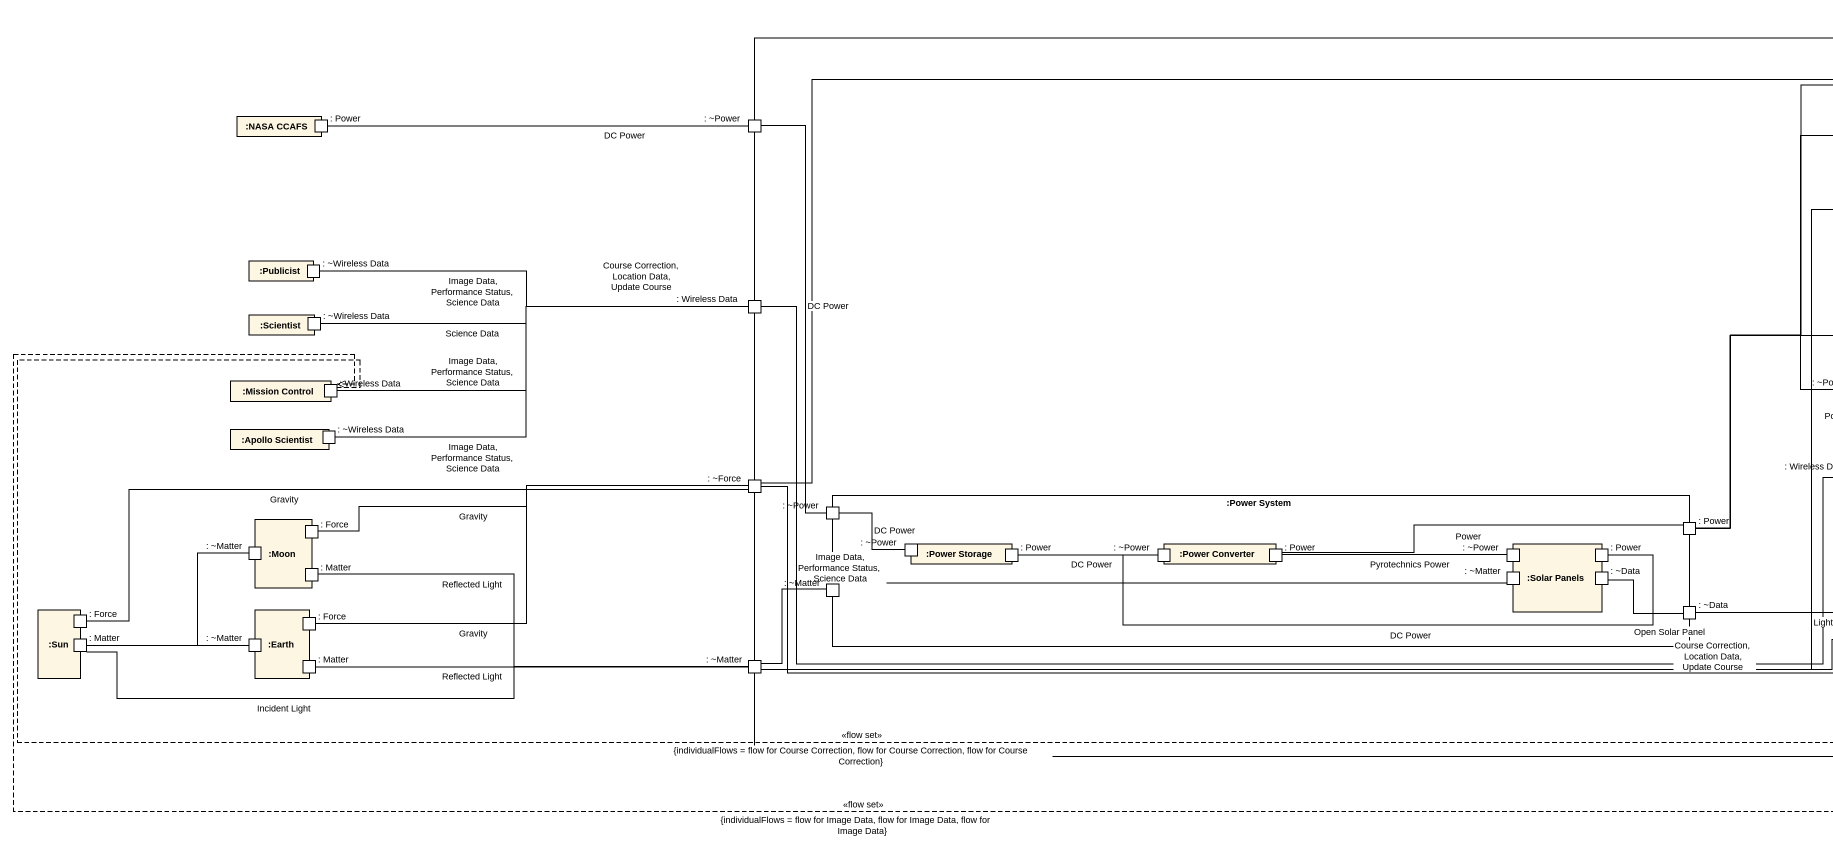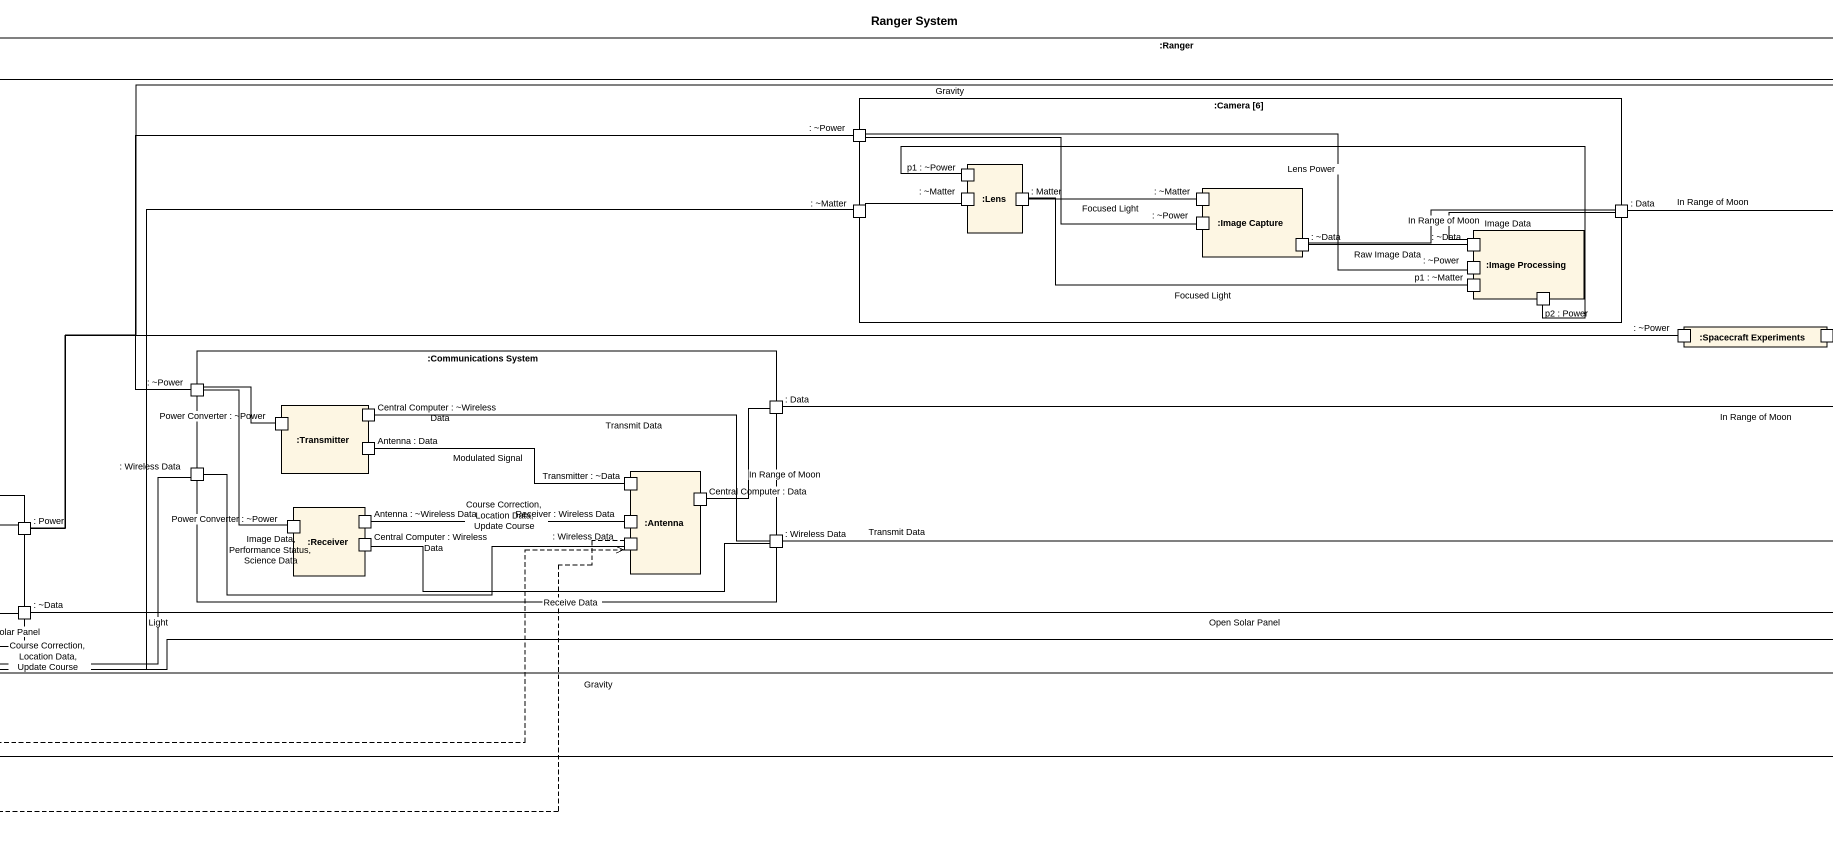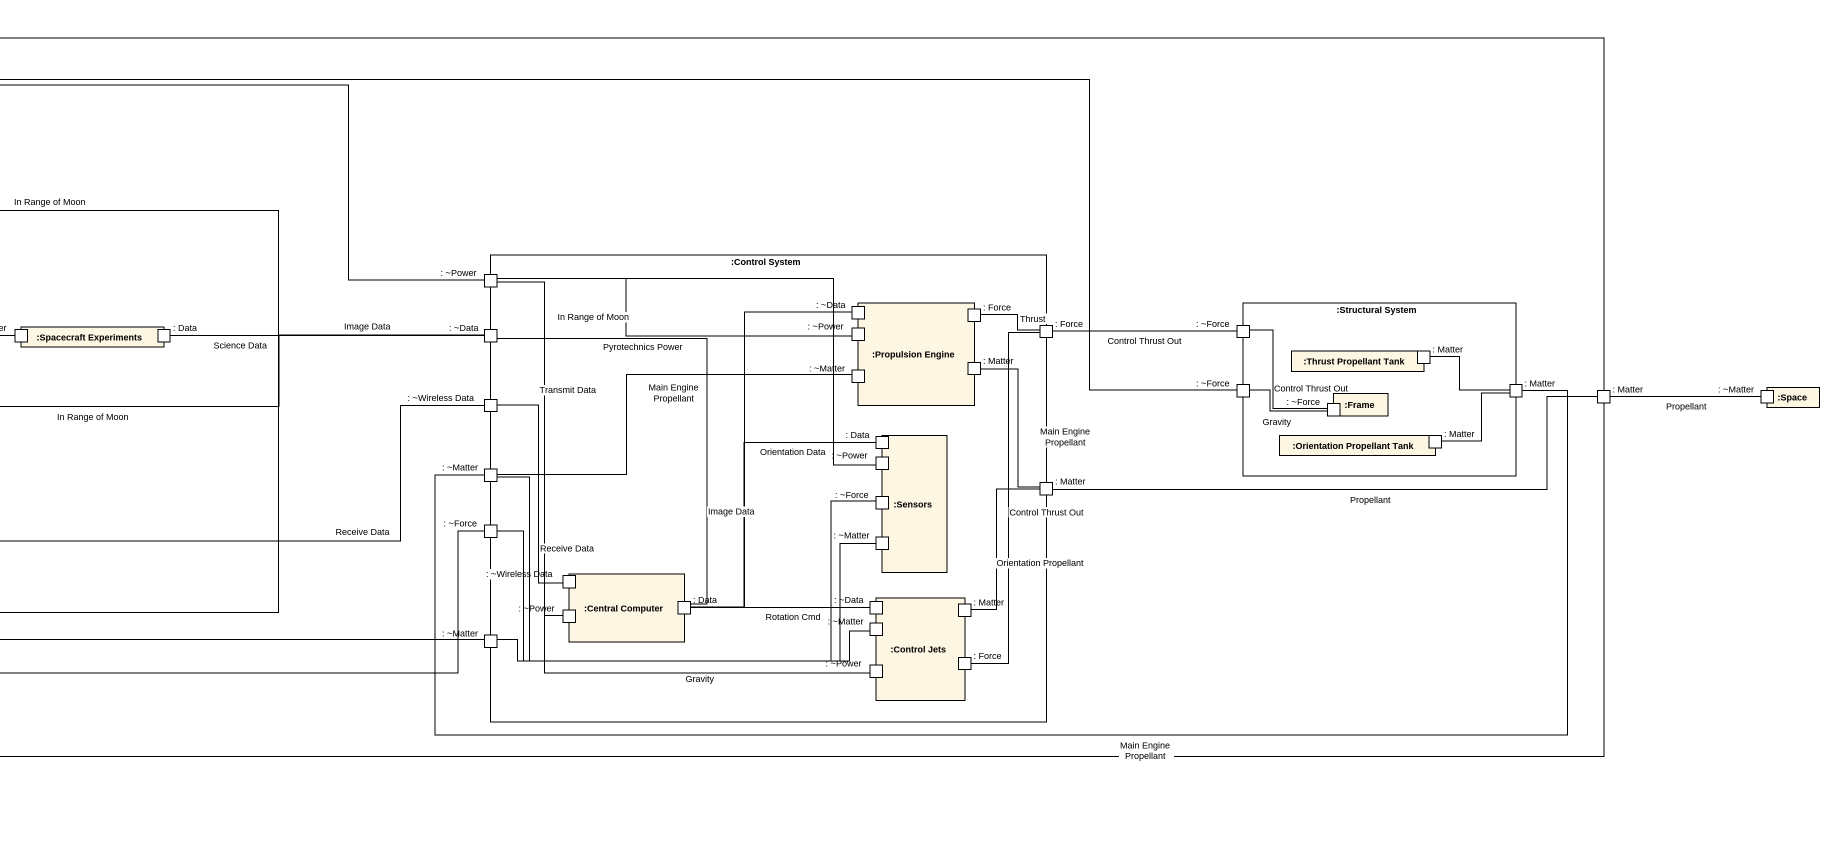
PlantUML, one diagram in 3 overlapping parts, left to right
@startuml
title Ranger System
rectangle ":Ranger" as Ranger {
  port ": ~Power" as Power_2
  rectangle ":Camera [6]" as Camera_6 {
    port ": ~Power" as Power_3
    rectangle ":Lens" as Lens {
      port ": ~Matter" as Matter
      port "p1 : ~Power" as p1_Power
      port ": Matter" as Matter_2
    }
    rectangle ":Image Capture" as Image_Capture {
      port ": ~Matter" as Matter_3
      port ": ~Power" as Power_4
      port ": ~Data" as Data
    }
    port ": ~Matter" as Matter_4
    rectangle ":Image Processing" as Image_Processing {
      port ": ~Data" as Data_2
      port ": ~Power" as Power_5
      port "p1 : ~Matter" as p1_Matter
      port "p2 : Power" as p2_Power
    }
    port ": Data" as Data_3
  }
  rectangle ":Control System" as Control_System {
    port ": ~Power" as Power_6
    rectangle ":Propulsion Engine" as Propulsion_Engine {
      port ": ~Data" as Data_4
      port ": Force" as Force
      port ": ~Power" as Power_8
      port ": ~Matter" as Matter_6
      port ": Matter" as Matter_7
    }
    port ": ~Data" as Data_6
    port ": Force" as Force_2
    port ": ~Wireless Data" as Wireless_Data_6
    port ": ~Matter" as Matter_11
    rectangle ":Sensors" as Sensors {
      port ": ~Power" as Power_10
      port ": Data" as Data_8
      port ": ~Force" as Force_7
      port ": ~Matter" as Matter_15
    }
    port ": Matter" as Matter_13
    port ": ~Force" as Force_9
    rectangle ":Central Computer" as Central_Computer {
      port ": ~Wireless Data" as Wireless_Data_10
      port ": ~Power" as Power_19
      port ": Data" as Data_11
    }
    rectangle ":Control Jets" as Control_Jets {
      port ": ~Data" as Data_12
      port ": ~Matter" as Matter_19
      port ": Matter" as Matter_20
      port ": ~Power" as Power_20
      port ": Force" as Force_12
    }
    port ": ~Matter" as Matter_25
  }
  port ": Wireless Data" as Wireless_Data_3
  rectangle ":Structural System" as Structural_System {
    port ": ~Force" as Force_3
    rectangle ":Thrust Propellant Tank" as Thrust_Propellant_Tank {
      port ": Matter" as Matter_5
    }
    port ": ~Force" as Force_4
    rectangle ":Frame" as Frame_ {
      port ": ~Force" as Force_5
    }
    port ": Matter" as Matter_8
    rectangle ":Orientation Propellant Tank" as Orientation_Propellant_Tank {
      port ": Matter" as Matter_12
    }
  }
  rectangle ":Communications System" as Communications_System {
    port ": ~Power" as Power_9
    rectangle ":Transmitter" as Transmitter {
      port "Power Converter : ~Power" as Power_Converter_Power
      port "Central Computer : ~Wireless Data" as Central_Computer_Wireless
      port "Antenna : Data" as Antenna_Data
    }
    port ": Data" as Data_7
    port ": Wireless Data" as Wireless_Data_7
    rectangle ":Antenna" as Antenna {
      port "Transmitter : ~Data" as Transmitter_Data
      port "Central Computer : Data" as Central_Computer_Data
      port "Receiver : Wireless Data" as Receiver_Wireless_Data
      port ": Wireless Data" as Wireless_Data_8
    }
    rectangle ":Receiver" as Receiver {
      port "Power Converter : ~Power" as Power_Converter_Power_2
      port "Antenna : ~Wireless Data" as Antenna_Wireless_Data
      port "Central Computer : Wireless Data" as Central_Computer_Wireless_2
    }
    port ": Wireless Data" as Wireless_Data_9
  }
  rectangle ":Spacecraft Experiments" as Spacecraft_Experiments {
    port ": ~Power" as Power_7
    port ": Data" as Data_5
  }
  port ": Matter" as Matter_9
  port ": ~Force" as Force_6
  rectangle ":Power System" as Power_System {
    port ": ~Power" as Power_11
    rectangle ":Power Storage" as Power_Storage {
      port ": ~Power" as Power_12
      port ": Power" as Power_13
    }
    rectangle ":Power Converter" as Power_Converter {
      port ": ~Power" as Power_14
      port ": Power" as Power_15
    }
    rectangle ":Solar Panels" as Solar_Panels {
      port ": ~Power" as Power_16
      port ": Power" as Power_17
      port ": ~Matter" as Matter_18
      port ": ~Data" as Data_9
    }
    port ": Power" as Power_18
    port ": ~Matter" as Matter_17
    port ": ~Data" as Data_10
  }
  port ": ~Matter" as Matter_24
}
rectangle ":NASA CCAFS" as NASA_CCAFS {
  port ": Power" as Power
}
rectangle ":Publicist" as Publicist {
  port ": ~Wireless Data" as Wireless_Data
}
rectangle ":Scientist" as Scientist {
  port ": ~Wireless Data" as Wireless_Data_2
}
rectangle ":Mission Control" as Mission_Control {
  port ": Wireless Data" as Wireless_Data_4
}
rectangle ":Space" as Space {
  port ": ~Matter" as Matter_10
}
rectangle ":Apollo Scientist" as Apollo_Scientist {
  port ": ~Wireless Data" as Wireless_Data_5
}
rectangle ":Moon" as Moon {
  port ": ~Matter" as Matter_14
  port ": Force" as Force_8
  port ": Matter" as Matter_16
}
rectangle ":Sun" as Sun {
  port ": Force" as Force_10
  port ": Matter" as Matter_21
}
rectangle ":Earth" as Earth {
  port ": Force" as Force_11
  port ": ~Matter" as Matter_22
  port ": Matter" as Matter_23
}
Power -right- Power_2 : DC Power
Matter -left- Matter_4
p1_Power -right- p2_Power : Lens Power
Matter_2 -right- Matter_3 : Focused Light
Matter_2 -right- p1_Matter : Focused Light
Matter_4 -left- Matter_24 : Light
Power_4 -left- Power_3
Data -right- Data_2 : Raw Image Data
Data -right- Data_3 : In Range of Moon
Data_2 -right- Data_3 : Image Data
Wireless_Data -right- Wireless_Data_3 : Image Data, Performance Status, Science Data
Power_5 -left- Power_3
Power_6 -left- Power_18
Wireless_Data_2 -right- Wireless_Data_3 : Science Data
Wireless_Data_3 -right- Wireless_Data_7 : Image Data, Performance Status, Science Data\nCourse Correction, Location Data, Update Course
Data_4 -- Data_11
Data_5 -right- Data_6 : Science Data
Data_6 -left- Data_3 : In Range of Moon\nImage Data
Data_6 -left- Data_7 : In Range of Moon
Power_8 -left- Power_6 : Pyrotechnics Power
Force_2 -left- Force : Thrust
Force_2 -- Force_12 : Control Thrust Out
Force_3 -left- Force_2 : Control Thrust Out
Wireless_Data_4 -right- Wireless_Data_3 : Course Correction, Location Data, Update Course\nImage Data, Performance Status, Science Data
Wireless_Data_4 .right.> Wireless_Data_8 : <<flow set>>\n{individualFlows = flow for Course Correction, flow for Course Correction, flow for Course Correction}
Power_9 -- Power_18
Matter_6 -left- Matter_11 : Main Engine Propellant
Matter_7 -- Matter_13 : Main Engine Propellant
Force_4 -left- Force_6 : Gravity
Matter_8 -left- Matter_5
Matter_8 -left- Matter_11 : Main Engine Propellant
Matter_8 -- Matter_12
Matter_9 -right- Matter_10 : Propellant
Wireless_Data_5 -right- Wireless_Data_3 : Image Data, Performance Status, Science Data
Power_Converter_Power -left- Power_9
Central_Computer_Wireless -right- Wireless_Data_9 : Transmit Data
Data_7 -- Central_Computer_Data : In Range of Moon
Force_5 -up- Force_3 : Control Thrust Out
Force_5 -left- Force_4 : Gravity
Antenna_Data -right- Transmitter_Data : Modulated Signal
Power_10 -left- Power_6
Force_6 -left- Force_8 : Gravity
Force_6 -left- Force_11 : Gravity
Power_11 -up- Power_2 : DC Power
Force_7 -left- Force_9 : Gravity
Matter_13 -right- Matter_9 : Propellant
Matter_13 -- Matter_20 : Orientation Propellant
Power_12 -left- Power_11 : DC Power
Power_13 -right- Power_14 : DC Power
Power_16 -left- Power_15 : Pyrotechnics Power
Power_17 -left- Power_14 : DC Power
Power_18 -right- Power_3
Power_18 -right- Power_7
Power_18 -left- Power_15 : Power
Power_Converter_Power_2 -up- Power_9
Antenna_Wireless_Data -right- Receiver_Wireless_Data
Wireless_Data_8 .left.> Wireless_Data_4 : <<flow set>>\n{individualFlows = flow for Image Data, flow for Image Data, flow for Image Data}
Wireless_Data_8 -left- Wireless_Data_7 : Course Correction, Location Data, Update Course\nImage Data, Performance Status, Science Data
Wireless_Data_9 -right- Wireless_Data_6 : Receive Data\nTransmit Data
Wireless_Data_9 -left- Central_Computer_Wireless_2 : Receive Data
Force_9 -left- Force_6 : Gravity
Matter_15 -left- Matter_25
Matter_17 -- Matter_24
Matter_18 -left- Matter_17
Data_9 -right- Data_10 : Open Solar Panel
Wireless_Data_10 -up- Wireless_Data_6 : Transmit Data\nReceive Data
Force_10 -right- Force_6 : Gravity
Data_10 -right- Data_6 : Open Solar Panel
Power_19 -up- Power_6
Data_11 -up- Data_6 : In Range of Moon\nImage Data
Data_11 -up- Data_8 : Orientation Data
Data_11 -right- Data_12 : Rotation Cmd
Matter_19 -left- Matter_11
Matter_21 -right- Matter_14
Matter_21 -right- Matter_22
Matter_21 -right- Matter_24 : Incident Light
Matter_23 -right- Matter_24 : Reflected Light
Matter_24 -left- Matter_16 : Reflected Light
Matter_25 -left- Matter_24
Power_20 -up- Power_6
@enduml
